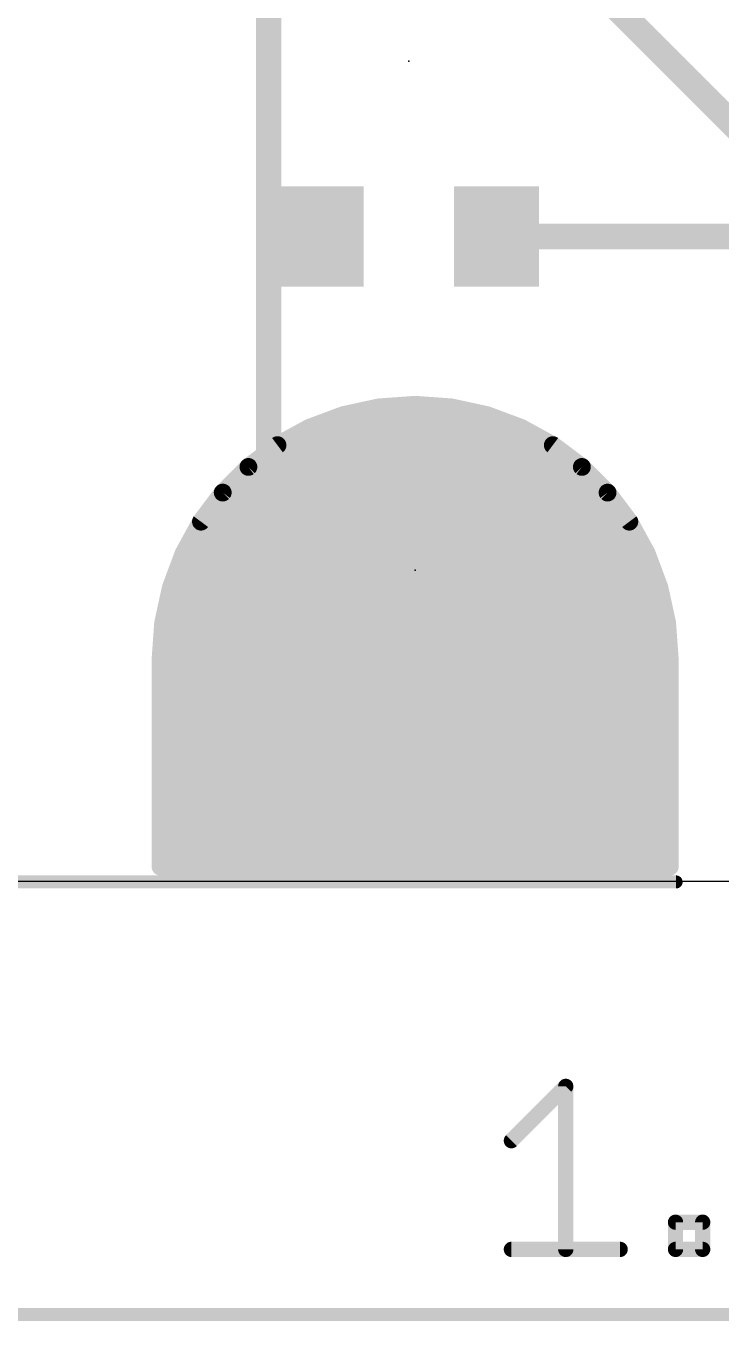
# Model space of a CAD drawing. Extents: x -30.9 to 32.9, y -36.3 to 40.7.
# Drawn here: x -7.12 to -0.19, y -34.35 to -21.43 of the extents above; entities that cross this region are included whole.
import ezdxf

# ---------------------------------------------------------------- set-up
doc = ezdxf.new("R2010")
doc.units = 0
for name, color, linetype in [('1', 12, 'CONTINUOUS'), ('16', 5, 'CONTINUOUS'), ('17', 110, 'CONTINUOUS'), ('20', 53, 'CONTINUOUS'), ('23', 40, 'CONTINUOUS'), ('47', 253, 'CONTINUOUS')]:
    doc.layers.add(name, color=color, linetype=linetype)

# ---------------------------------------------------------------- blocks, each defined once
blk = doc.blocks.new('RECT')
blk.add_solid([(-0.5, -0.5), (0.5, -0.5), (-0.5, 0.5), (0.5, 0.5)])
blk = doc.blocks.new('ROUNDP')
at = {"const_width": 0.5}
blk.add_lwpolyline([(0, -0.25, 1), (0, 0.25, 1), (0, -0.25)], format="xyb", dxfattribs=at)

msp = doc.modelspace()

# ---------------------------------------------------------------- linework, layer by layer
at = {"layer": '1'}
for points, const_width in [([(-2.427, -23.5305), (0.3915, -23.5305)], 0.254), ([(-3.6, -25.2354), (-3.9541, -25.3124)], 0.1778), ([(-3.6563, -25.2476), (-2.8207, -25.2476)], 0.1778), ([(-3.2385, -25.2095), (-3.6, -25.2354)], 0.1778), ([(-2.877, -25.2354), (-3.2385, -25.2095)], 0.1778), ([(-2.5229, -25.3124), (-2.877, -25.2354)], 0.1778), ([(-3.9541, -25.3124), (-4.2937, -25.439)], 0.1778), ([(-4.2571, -25.4254), (-2.2199, -25.4254)], 0.1778), ([(-2.1833, -25.439), (-2.5229, -25.3124)], 0.1778), ([(-4.2937, -25.439), (-4.6117, -25.6127)], 0.1778), ([(-1.8653, -25.6127), (-2.1833, -25.439)], 0.1778), ([(-4.6117, -25.6127), (-4.9018, -25.8299)], 0.1778), ([(-4.5943, -25.6032), (-1.8827, -25.6032)], 0.1778), ([(-1.5752, -25.8299), (-1.8653, -25.6127)], 0.1778), ([(-4.8365, -25.781), (-1.6405, -25.781)], 0.1778), ([(-4.9018, -25.8299), (-5.1581, -26.0862)], 0.1778), ([(-1.3189, -26.0862), (-1.5752, -25.8299)], 0.1778), ([(-5.0308, -25.9588), (-1.4463, -25.9588)], 0.1778), ([(-5.1581, -26.0862), (-5.3753, -26.3763)], 0.1778), ([(-5.1959, -26.1366), (-1.2811, -26.1366)], 0.1778), ([(-1.1017, -26.3763), (-1.3189, -26.0862)], 0.1778), ([(-5.329, -26.3144), (-1.148, -26.3144)], 0.1778), ([(-5.3753, -26.3763), (-5.549, -26.6943)], 0.1778), ([(-0.928, -26.6943), (-1.1017, -26.3763)], 0.1778), ([(-5.4386, -26.4922), (-1.0384, -26.4922)], 0.1778), ([(-5.549, -26.6943), (-5.6756, -27.0339)], 0.1778), ([(-5.5357, -26.67), (-0.9413, -26.67)], 0.1778), ([(-0.8014, -27.0339), (-0.928, -26.6943)], 0.1778), ([(-5.6062, -26.8478), (-0.8708, -26.8478)], 0.1778), ([(-5.6756, -27.0339), (-5.7526, -27.388)], 0.1778), ([(-5.6725, -27.0256), (-0.8045, -27.0256)], 0.1778), ([(-0.7244, -27.388), (-0.8014, -27.0339)], 0.1778), ([(-5.7125, -27.2034), (-0.7645, -27.2034)], 0.1778), ([(-5.7526, -27.388), (-5.7785, -27.7495)], 0.1778), ([(-5.7512, -27.3812), (-0.7258, -27.3812)], 0.1778), ([(-0.6985, -27.7495), (-0.7244, -27.388)], 0.1778), ([(-5.7649, -27.559), (-0.7121, -27.559)], 0.1778), ([(-5.7785, -27.7495), (-5.7785, -29.8195)], 0.1778), ([(-5.7776, -27.7368), (-0.6994, -27.7368)], 0.1778), ([(-0.6985, -29.8195), (-0.6985, -27.7495)], 0.1778), ([(-5.7785, -27.9146), (-0.6985, -27.9146)], 0.1778), ([(-5.7785, -28.0924), (-0.6985, -28.0924)], 0.1778), ([(-5.7785, -28.2702), (-0.6985, -28.2702)], 0.1778), ([(-5.7785, -28.448), (-0.6985, -28.448)], 0.1778), ([(-5.7785, -28.6258), (-0.6985, -28.6258)], 0.1778), ([(-5.7785, -28.8036), (-0.6985, -28.8036)], 0.1778), ([(-5.7785, -28.9814), (-0.6985, -28.9814)], 0.1778), ([(-5.7785, -29.1592), (-0.6985, -29.1592)], 0.1778), ([(-5.7785, -29.337), (-0.6985, -29.337)], 0.1778), ([(-5.7785, -29.5148), (-0.6985, -29.5148)], 0.1778), ([(-5.7785, -29.6926), (-0.6985, -29.6926)], 0.1778), ([(-5.7785, -29.8195), (-0.6985, -29.8195)], 0.1778)]:
    msp.add_lwpolyline(points, dxfattribs=dict(at, const_width=const_width))
for points, const_width in [([(-2.427, -23.467, 1), (-2.427, -23.594)], 0.127), ([(-3.6563, -25.2032, 1), (-3.6563, -25.2921)], 0.0889), ([(-3.6032, -25.191, 1), (-3.5968, -25.2797)], 0.0889), ([(-3.5905, -25.2788, 1), (-3.6094, -25.1919)], 0.0889), ([(-3.2353, -25.1652, 1), (-3.2417, -25.2538)], 0.0889), ([(-3.2353, -25.2538, 1), (-3.2417, -25.1652)], 0.0889), ([(-2.8676, -25.1919, 1), (-2.8865, -25.2788)], 0.0889), ([(-2.8802, -25.2797, 1), (-2.8738, -25.191)], 0.0889), ([(-2.8207, -25.2921, 1), (-2.8207, -25.2032)], 0.0889), ([(-4.2571, -25.3809, 1), (-4.2571, -25.4699)], 0.0889), ([(-3.9635, -25.269, 1), (-3.9447, -25.3558)], 0.0889), ([(-3.9386, -25.354, 1), (-3.9696, -25.2707)], 0.0889), ([(-2.5074, -25.2707, 1), (-2.5384, -25.354)], 0.0889), ([(-2.5323, -25.3558, 1), (-2.5135, -25.269)], 0.0889), ([(-2.2199, -25.4699, 1), (-2.2199, -25.3809)], 0.0889), ([(-4.3092, -25.3974, 1), (-4.2781, -25.4807)], 0.0889), ([(-4.2724, -25.478, 1), (-4.315, -25.4)], 0.0889), ([(-2.162, -25.4, 1), (-2.2046, -25.478)], 0.0889), ([(-2.1989, -25.4807, 1), (-2.1678, -25.3974)], 0.0889), ([(-4.633, -25.5737, 1), (-4.5904, -25.6517)], 0.0889), ([(-4.5943, -25.5587, 1), (-4.5943, -25.6477)], 0.0889), ([(-4.5851, -25.6483, 1), (-4.6384, -25.5771)], 0.0889), ([(-1.8386, -25.5771, 1), (-1.8919, -25.6483)], 0.0889), ([(-1.8866, -25.6517, 1), (-1.844, -25.5737)], 0.0889), ([(-1.8827, -25.6477, 1), (-1.8827, -25.5587)], 0.0889), ([(-4.8365, -25.7366, 1), (-4.8365, -25.8255)], 0.0889), ([(-1.6405, -25.8255, 1), (-1.6405, -25.7366)], 0.0889), ([(-4.9285, -25.7943, 1), (-4.8752, -25.8655)], 0.0889), ([(-4.8704, -25.8613, 1), (-4.9333, -25.7985)], 0.0889), ([(-1.5437, -25.7985, 1), (-1.6066, -25.8613)], 0.0889), ([(-1.6018, -25.8655, 1), (-1.5485, -25.7943)], 0.0889), ([(-5.0308, -25.9143, 1), (-5.0308, -26.0033)], 0.0889), ([(-1.4463, -26.0033, 1), (-1.4463, -25.9143)], 0.0889), ([(-5.1959, -26.0922, 1), (-5.1959, -26.1811)], 0.0889), ([(-5.1895, -26.0547, 1), (-5.1267, -26.1176)], 0.0889), ([(-5.1225, -26.1128, 1), (-5.1937, -26.0595)], 0.0889), ([(-1.2833, -26.0595, 1), (-1.3545, -26.1128)], 0.0889), ([(-1.3503, -26.1176, 1), (-1.2875, -26.0547)], 0.0889), ([(-1.2811, -26.1811, 1), (-1.2811, -26.0922)], 0.0889), ([(-5.329, -26.27, 1), (-5.329, -26.3589)], 0.0889), ([(-1.148, -26.3589, 1), (-1.148, -26.27)], 0.0889), ([(-5.4109, -26.3496, 1), (-5.3397, -26.4029)], 0.0889), ([(-5.3363, -26.3976, 1), (-5.4143, -26.355)], 0.0889), ([(-1.0627, -26.355, 1), (-1.1407, -26.3976)], 0.0889), ([(-1.1373, -26.4029, 1), (-1.0661, -26.3496)], 0.0889), ([(-5.4386, -26.4477, 1), (-5.4386, -26.5367)], 0.0889), ([(-1.0384, -26.5367, 1), (-1.0384, -26.4477)], 0.0889), ([(-5.588, -26.673, 1), (-5.51, -26.7156)], 0.0889), ([(-5.5073, -26.7099, 1), (-5.5906, -26.6788)], 0.0889), ([(-5.5357, -26.6256, 1), (-5.5357, -26.7145)], 0.0889), ([(-0.8864, -26.6788, 1), (-0.9697, -26.7099)], 0.0889), ([(-0.967, -26.7156, 1), (-0.889, -26.673)], 0.0889), ([(-0.9413, -26.7145, 1), (-0.9413, -26.6256)], 0.0889), ([(-5.6062, -26.8034, 1), (-5.6062, -26.8923)], 0.0889), ([(-0.8708, -26.8923, 1), (-0.8708, -26.8034)], 0.0889), ([(-5.7173, -27.0184, 1), (-5.634, -27.0494)], 0.0889), ([(-5.6322, -27.0433, 1), (-5.719, -27.0245)], 0.0889), ([(-5.6725, -26.9811, 1), (-5.6725, -27.0701)], 0.0889), ([(-0.758, -27.0245, 1), (-0.8448, -27.0433)], 0.0889), ([(-0.843, -27.0494, 1), (-0.7597, -27.0184)], 0.0889), ([(-0.8045, -27.0701, 1), (-0.8045, -26.9811)], 0.0889), ([(-5.7125, -27.159, 1), (-5.7125, -27.2479)], 0.0889), ([(-0.7645, -27.2479, 1), (-0.7645, -27.159)], 0.0889), ([(-5.7961, -27.3786, 1), (-5.7092, -27.3975)], 0.0889), ([(-5.7083, -27.3912, 1), (-5.797, -27.3848)], 0.0889), ([(-5.7512, -27.3367, 1), (-5.7512, -27.4257)], 0.0889), ([(-0.68, -27.3848, 1), (-0.7687, -27.3912)], 0.0889), ([(-0.7678, -27.3975, 1), (-0.6809, -27.3786)], 0.0889), ([(-0.7258, -27.4257, 1), (-0.7258, -27.3367)], 0.0889), ([(-5.7649, -27.5145, 1), (-5.7649, -27.6035)], 0.0889), ([(-0.7121, -27.6035, 1), (-0.7121, -27.5145)], 0.0889), ([(-5.734, -27.7495, 1), (-5.823, -27.7495)], 0.0889), ([(-5.7776, -27.6924, 1), (-5.7776, -27.7813)], 0.0889), ([(-0.6541, -27.7495, 1), (-0.7429, -27.7495)], 0.0889), ([(-0.6994, -27.7813, 1), (-0.6994, -27.6924)], 0.0889), ([(-5.8228, -27.7463, 1), (-5.7342, -27.7527)], 0.0889), ([(-0.7428, -27.7527, 1), (-0.6542, -27.7463)], 0.0889), ([(-5.7785, -27.8701, 1), (-5.7785, -27.9591)], 0.0889), ([(-0.6985, -27.9591, 1), (-0.6985, -27.8701)], 0.0889), ([(-5.7785, -28.048, 1), (-5.7785, -28.1369)], 0.0889), ([(-0.6985, -28.1369, 1), (-0.6985, -28.048)], 0.0889), ([(-5.7785, -28.2258, 1), (-5.7785, -28.3147)], 0.0889), ([(-0.6985, -28.3147, 1), (-0.6985, -28.2258)], 0.0889), ([(-5.7785, -28.4035, 1), (-5.7785, -28.4925)], 0.0889), ([(-0.6985, -28.4925, 1), (-0.6985, -28.4035)], 0.0889), ([(-5.7785, -28.5814, 1), (-5.7785, -28.6703)], 0.0889), ([(-0.6985, -28.6703, 1), (-0.6985, -28.5814)], 0.0889), ([(-5.7785, -28.7592, 1), (-5.7785, -28.8481)], 0.0889), ([(-0.6985, -28.8481, 1), (-0.6985, -28.7592)], 0.0889), ([(-5.7785, -28.9369, 1), (-5.7785, -29.0259)], 0.0889), ([(-0.6985, -29.0259, 1), (-0.6985, -28.9369)], 0.0889), ([(-5.7785, -29.1148, 1), (-5.7785, -29.2037)], 0.0889), ([(-0.6985, -29.2037, 1), (-0.6985, -29.1148)], 0.0889), ([(-5.7785, -29.2925, 1), (-5.7785, -29.3815)], 0.0889), ([(-0.6985, -29.3815, 1), (-0.6985, -29.2925)], 0.0889), ([(-5.7785, -29.4703, 1), (-5.7785, -29.5593)], 0.0889), ([(-0.6985, -29.5593, 1), (-0.6985, -29.4703)], 0.0889), ([(-5.7785, -29.6482, 1), (-5.7785, -29.7371)], 0.0889), ([(-5.7785, -29.7751, 1), (-5.7785, -29.864)], 0.0889), ([(-0.6985, -29.7371, 1), (-0.6985, -29.6482)], 0.0889), ([(-0.6985, -29.864, 1), (-0.6985, -29.7751)], 0.0889), ([(-5.823, -29.8195, 1), (-5.734, -29.8195)], 0.0889), ([(-0.7429, -29.8195, 1), (-0.6541, -29.8195)], 0.0889)]:
    msp.add_lwpolyline(points, format="xyb", dxfattribs=dict(at, const_width=const_width))
at = {"layer": '16'}
for points, const_width in [([(-6.858, -15.621), (3.4925, -25.9715)], 0.254), ([(-4.699, -20.0171), (-4.699, -25.7175)], 0.254), ([(-3.6, -25.2354), (-3.9541, -25.3124)], 0.1778), ([(-3.6563, -25.2476), (-2.8207, -25.2476)], 0.1778), ([(-3.2385, -25.2095), (-3.6, -25.2354)], 0.1778), ([(-2.877, -25.2354), (-3.2385, -25.2095)], 0.1778), ([(-2.5229, -25.3124), (-2.877, -25.2354)], 0.1778), ([(-3.9541, -25.3124), (-4.2937, -25.439)], 0.1778), ([(-4.2571, -25.4254), (-2.2199, -25.4254)], 0.1778), ([(-2.1833, -25.439), (-2.5229, -25.3124)], 0.1778), ([(-4.2937, -25.439), (-4.6117, -25.6127)], 0.1778), ([(-1.8653, -25.6127), (-2.1833, -25.439)], 0.1778), ([(-4.6117, -25.6127), (-4.9018, -25.8299)], 0.1778), ([(-4.699, -25.7175), (-3.2385, -27.178)], 0.254), ([(-4.5943, -25.6032), (-1.8827, -25.6032)], 0.1778), ([(-1.5752, -25.8299), (-1.8653, -25.6127)], 0.1778), ([(-4.8365, -25.781), (-1.6405, -25.781)], 0.1778), ([(-4.9018, -25.8299), (-5.1581, -26.0862)], 0.1778), ([(-1.3189, -26.0862), (-1.5752, -25.8299)], 0.1778), ([(-5.0308, -25.9588), (-1.4463, -25.9588)], 0.1778), ([(-5.1581, -26.0862), (-5.3753, -26.3763)], 0.1778), ([(-5.1959, -26.1366), (-1.2811, -26.1366)], 0.1778), ([(-1.1017, -26.3763), (-1.3189, -26.0862)], 0.1778), ([(-5.329, -26.3144), (-1.148, -26.3144)], 0.1778), ([(-5.3753, -26.3763), (-5.549, -26.6943)], 0.1778), ([(-0.928, -26.6943), (-1.1017, -26.3763)], 0.1778), ([(-5.4386, -26.4922), (-1.0384, -26.4922)], 0.1778), ([(-5.549, -26.6943), (-5.6756, -27.0339)], 0.1778), ([(-5.5357, -26.67), (-0.9413, -26.67)], 0.1778), ([(-0.8014, -27.0339), (-0.928, -26.6943)], 0.1778), ([(-5.6062, -26.8478), (-0.8708, -26.8478)], 0.1778), ([(-5.6756, -27.0339), (-5.7526, -27.388)], 0.1778), ([(-5.6725, -27.0256), (-0.8045, -27.0256)], 0.1778), ([(-0.7244, -27.388), (-0.8014, -27.0339)], 0.1778), ([(-5.7125, -27.2034), (-0.7645, -27.2034)], 0.1778), ([(-3.2385, -27.178), (-3.2385, -27.3685)], 0.254), ([(-5.7526, -27.388), (-5.7785, -27.7495)], 0.1778), ([(-5.7512, -27.3812), (-0.7258, -27.3812)], 0.1778), ([(-0.6985, -27.7495), (-0.7244, -27.388)], 0.1778), ([(-5.7649, -27.559), (-0.7121, -27.559)], 0.1778), ([(-5.7785, -27.7495), (-5.7785, -29.8195)], 0.1778), ([(-5.7776, -27.7368), (-0.6994, -27.7368)], 0.1778), ([(-0.6985, -29.8195), (-0.6985, -27.7495)], 0.1778), ([(-5.7785, -27.9146), (-0.6985, -27.9146)], 0.1778), ([(-5.7785, -28.0924), (-0.6985, -28.0924)], 0.1778), ([(-5.7785, -28.2702), (-0.6985, -28.2702)], 0.1778), ([(-5.7785, -28.448), (-0.6985, -28.448)], 0.1778), ([(-5.7785, -28.6258), (-0.6985, -28.6258)], 0.1778), ([(-5.7785, -28.8036), (-0.6985, -28.8036)], 0.1778), ([(-5.7785, -28.9814), (-0.6985, -28.9814)], 0.1778), ([(-5.7785, -29.1592), (-0.6985, -29.1592)], 0.1778), ([(-5.7785, -29.337), (-0.6985, -29.337)], 0.1778), ([(-5.7785, -29.5148), (-0.6985, -29.5148)], 0.1778), ([(-5.7785, -29.6926), (-0.6985, -29.6926)], 0.1778), ([(-5.7785, -29.8195), (-0.6985, -29.8195)], 0.1778)]:
    msp.add_lwpolyline(points, dxfattribs=dict(at, const_width=const_width))
for points, const_width in [([(-3.6563, -25.2032, 1), (-3.6563, -25.2921)], 0.0889), ([(-3.6032, -25.191, 1), (-3.5968, -25.2797)], 0.0889), ([(-3.5905, -25.2788, 1), (-3.6094, -25.1919)], 0.0889), ([(-3.2353, -25.1652, 1), (-3.2417, -25.2538)], 0.0889), ([(-3.2353, -25.2538, 1), (-3.2417, -25.1652)], 0.0889), ([(-2.8676, -25.1919, 1), (-2.8865, -25.2788)], 0.0889), ([(-2.8802, -25.2797, 1), (-2.8738, -25.191)], 0.0889), ([(-2.8207, -25.2921, 1), (-2.8207, -25.2032)], 0.0889), ([(-4.2571, -25.3809, 1), (-4.2571, -25.4699)], 0.0889), ([(-3.9635, -25.269, 1), (-3.9447, -25.3558)], 0.0889), ([(-3.9386, -25.354, 1), (-3.9696, -25.2707)], 0.0889), ([(-2.5074, -25.2707, 1), (-2.5384, -25.354)], 0.0889), ([(-2.5323, -25.3558, 1), (-2.5135, -25.269)], 0.0889), ([(-2.2199, -25.4699, 1), (-2.2199, -25.3809)], 0.0889), ([(-4.3092, -25.3974, 1), (-4.2781, -25.4807)], 0.0889), ([(-4.2724, -25.478, 1), (-4.315, -25.4)], 0.0889), ([(-2.162, -25.4, 1), (-2.2046, -25.478)], 0.0889), ([(-2.1989, -25.4807, 1), (-2.1678, -25.3974)], 0.0889), ([(-4.6541, -25.6726, 1), (-4.7439, -25.7624)], 0.127), ([(-4.633, -25.5737, 1), (-4.5904, -25.6517)], 0.0889), ([(-4.5943, -25.5587, 1), (-4.5943, -25.6477)], 0.0889), ([(-4.5851, -25.6483, 1), (-4.6384, -25.5771)], 0.0889), ([(-1.8386, -25.5771, 1), (-1.8919, -25.6483)], 0.0889), ([(-1.8866, -25.6517, 1), (-1.844, -25.5737)], 0.0889), ([(-1.8827, -25.6477, 1), (-1.8827, -25.5587)], 0.0889), ([(-4.8365, -25.7366, 1), (-4.8365, -25.8255)], 0.0889), ([(-4.7625, -25.7175, 1), (-4.6355, -25.7175)], 0.127), ([(-1.6405, -25.8255, 1), (-1.6405, -25.7366)], 0.0889), ([(-4.9285, -25.7943, 1), (-4.8752, -25.8655)], 0.0889), ([(-4.8704, -25.8613, 1), (-4.9333, -25.7985)], 0.0889), ([(-1.5437, -25.7985, 1), (-1.6066, -25.8613)], 0.0889), ([(-1.6018, -25.8655, 1), (-1.5485, -25.7943)], 0.0889), ([(-5.0308, -25.9143, 1), (-5.0308, -26.0033)], 0.0889), ([(-1.4463, -26.0033, 1), (-1.4463, -25.9143)], 0.0889), ([(-5.1959, -26.0922, 1), (-5.1959, -26.1811)], 0.0889), ([(-5.1895, -26.0547, 1), (-5.1267, -26.1176)], 0.0889), ([(-5.1225, -26.1128, 1), (-5.1937, -26.0595)], 0.0889), ([(-1.2833, -26.0595, 1), (-1.3545, -26.1128)], 0.0889), ([(-1.3503, -26.1176, 1), (-1.2875, -26.0547)], 0.0889), ([(-1.2811, -26.1811, 1), (-1.2811, -26.0922)], 0.0889), ([(-5.329, -26.27, 1), (-5.329, -26.3589)], 0.0889), ([(-1.148, -26.3589, 1), (-1.148, -26.27)], 0.0889), ([(-5.4109, -26.3496, 1), (-5.3397, -26.4029)], 0.0889), ([(-5.3363, -26.3976, 1), (-5.4143, -26.355)], 0.0889), ([(-1.0627, -26.355, 1), (-1.1407, -26.3976)], 0.0889), ([(-1.1373, -26.4029, 1), (-1.0661, -26.3496)], 0.0889), ([(-5.4386, -26.4477, 1), (-5.4386, -26.5367)], 0.0889), ([(-1.0384, -26.5367, 1), (-1.0384, -26.4477)], 0.0889), ([(-5.588, -26.673, 1), (-5.51, -26.7156)], 0.0889), ([(-5.5073, -26.7099, 1), (-5.5906, -26.6788)], 0.0889), ([(-5.5357, -26.6256, 1), (-5.5357, -26.7145)], 0.0889), ([(-0.8864, -26.6788, 1), (-0.9697, -26.7099)], 0.0889), ([(-0.967, -26.7156, 1), (-0.889, -26.673)], 0.0889), ([(-0.9413, -26.7145, 1), (-0.9413, -26.6256)], 0.0889), ([(-5.6062, -26.8034, 1), (-5.6062, -26.8923)], 0.0889), ([(-0.8708, -26.8923, 1), (-0.8708, -26.8034)], 0.0889), ([(-5.7173, -27.0184, 1), (-5.634, -27.0494)], 0.0889), ([(-5.6322, -27.0433, 1), (-5.719, -27.0245)], 0.0889), ([(-5.6725, -26.9811, 1), (-5.6725, -27.0701)], 0.0889), ([(-0.758, -27.0245, 1), (-0.8448, -27.0433)], 0.0889), ([(-0.843, -27.0494, 1), (-0.7597, -27.0184)], 0.0889), ([(-0.8045, -27.0701, 1), (-0.8045, -26.9811)], 0.0889), ([(-5.7125, -27.159, 1), (-5.7125, -27.2479)], 0.0889), ([(-3.175, -27.178, 1), (-3.302, -27.178)], 0.127), ([(-3.2834, -27.2229, 1), (-3.1936, -27.1331)], 0.127), ([(-0.7645, -27.2479, 1), (-0.7645, -27.159)], 0.0889), ([(-5.7961, -27.3786, 1), (-5.7092, -27.3975)], 0.0889), ([(-5.7083, -27.3912, 1), (-5.797, -27.3848)], 0.0889), ([(-5.7512, -27.3367, 1), (-5.7512, -27.4257)], 0.0889), ([(-3.302, -27.3685, 1), (-3.175, -27.3685)], 0.127), ([(-0.68, -27.3848, 1), (-0.7687, -27.3912)], 0.0889), ([(-0.7678, -27.3975, 1), (-0.6809, -27.3786)], 0.0889), ([(-0.7258, -27.4257, 1), (-0.7258, -27.3367)], 0.0889), ([(-5.7649, -27.5145, 1), (-5.7649, -27.6035)], 0.0889), ([(-0.7121, -27.6035, 1), (-0.7121, -27.5145)], 0.0889), ([(-5.734, -27.7495, 1), (-5.823, -27.7495)], 0.0889), ([(-5.7776, -27.6924, 1), (-5.7776, -27.7813)], 0.0889), ([(-0.6541, -27.7495, 1), (-0.7429, -27.7495)], 0.0889), ([(-0.6994, -27.7813, 1), (-0.6994, -27.6924)], 0.0889), ([(-5.8228, -27.7463, 1), (-5.7342, -27.7527)], 0.0889), ([(-0.7428, -27.7527, 1), (-0.6542, -27.7463)], 0.0889), ([(-5.7785, -27.8701, 1), (-5.7785, -27.9591)], 0.0889), ([(-0.6985, -27.9591, 1), (-0.6985, -27.8701)], 0.0889), ([(-5.7785, -28.048, 1), (-5.7785, -28.1369)], 0.0889), ([(-0.6985, -28.1369, 1), (-0.6985, -28.048)], 0.0889), ([(-5.7785, -28.2258, 1), (-5.7785, -28.3147)], 0.0889), ([(-0.6985, -28.3147, 1), (-0.6985, -28.2258)], 0.0889), ([(-5.7785, -28.4035, 1), (-5.7785, -28.4925)], 0.0889), ([(-0.6985, -28.4925, 1), (-0.6985, -28.4035)], 0.0889), ([(-5.7785, -28.5814, 1), (-5.7785, -28.6703)], 0.0889), ([(-0.6985, -28.6703, 1), (-0.6985, -28.5814)], 0.0889), ([(-5.7785, -28.7592, 1), (-5.7785, -28.8481)], 0.0889), ([(-0.6985, -28.8481, 1), (-0.6985, -28.7592)], 0.0889), ([(-5.7785, -28.9369, 1), (-5.7785, -29.0259)], 0.0889), ([(-0.6985, -29.0259, 1), (-0.6985, -28.9369)], 0.0889), ([(-5.7785, -29.1148, 1), (-5.7785, -29.2037)], 0.0889), ([(-0.6985, -29.2037, 1), (-0.6985, -29.1148)], 0.0889), ([(-5.7785, -29.2925, 1), (-5.7785, -29.3815)], 0.0889), ([(-0.6985, -29.3815, 1), (-0.6985, -29.2925)], 0.0889), ([(-5.7785, -29.4703, 1), (-5.7785, -29.5593)], 0.0889), ([(-0.6985, -29.5593, 1), (-0.6985, -29.4703)], 0.0889), ([(-5.7785, -29.6482, 1), (-5.7785, -29.7371)], 0.0889), ([(-5.7785, -29.7751, 1), (-5.7785, -29.864)], 0.0889), ([(-0.6985, -29.7371, 1), (-0.6985, -29.6482)], 0.0889), ([(-0.6985, -29.864, 1), (-0.6985, -29.7751)], 0.0889), ([(-5.823, -29.8195, 1), (-5.734, -29.8195)], 0.0889), ([(-0.7429, -29.8195, 1), (-0.6541, -29.8195)], 0.0889)]:
    msp.add_lwpolyline(points, format="xyb", dxfattribs=dict(at, const_width=const_width))
at = {"layer": '20'}
msp.add_line((7.5513, -29.9689), (-7.6887, -29.9689), dxfattribs=at)
at = {"layer": '23'}
for p in [(-3.302, -21.7805), (-3.2385, -26.8605)]:
    msp.add_point(p, dxfattribs=at)
at = {"layer": '47'}
for points, const_width in [([(-0.635, -29.972), (-30.525, -29.972)], 0.13), ([(-2.2782, -32.5546), (-1.7359, -32.0123)], 0.1524), ([(-1.7359, -32.0123), (-1.7359, -33.6393)], 0.1524), ([(-0.641, -33.6393), (-0.641, -33.3681)], 0.1524), ([(-0.641, -33.3681), (-0.3699, -33.3681)], 0.1524), ([(-0.3699, -33.3681), (-0.3699, -33.6393)], 0.1524), ([(-2.2782, -33.6393), (-1.1935, -33.6393)], 0.1524), ([(-0.3699, -33.6393), (-0.641, -33.6393)], 0.1524), ([(-12.635, -34.29), (12.889, -34.29)], 0.13)]:
    msp.add_lwpolyline(points, dxfattribs=dict(at, const_width=const_width))
for points, const_width in [([(-0.635, -30.0045, 1), (-0.635, -29.9395)], 0.065), ([(-1.6978, -32.0123, 1), (-1.774, -32.0123)], 0.0762), ([(-1.7089, -32.0393, 1), (-1.7628, -31.9854)], 0.0762), ([(-2.3051, -32.5277, 1), (-2.2512, -32.5816)], 0.0762), ([(-0.6029, -33.3681, 1), (-0.6791, -33.3681)], 0.0762), ([(-0.641, -33.33, 1), (-0.641, -33.4062)], 0.0762), ([(-0.3318, -33.3681, 1), (-0.408, -33.3681)], 0.0762), ([(-0.3699, -33.4062, 1), (-0.3699, -33.33)], 0.0762), ([(-2.2782, -33.6012, 1), (-2.2782, -33.6774)], 0.0762), ([(-1.774, -33.6393, 1), (-1.6978, -33.6393)], 0.0762), ([(-1.1935, -33.6774, 1), (-1.1935, -33.6012)], 0.0762), ([(-0.641, -33.6012, 1), (-0.641, -33.6774)], 0.0762), ([(-0.6791, -33.6393, 1), (-0.6029, -33.6393)], 0.0762), ([(-0.408, -33.6393, 1), (-0.3318, -33.6393)], 0.0762), ([(-0.3699, -33.6774, 1), (-0.3699, -33.6012)], 0.0762)]:
    msp.add_lwpolyline(points, format="xyb", dxfattribs=dict(at, const_width=const_width))

# ---------------------------------------------------------------- block references
at = {"layer": '1', "xscale": 0.85}
for p in [(-4.177, -23.5305), (-2.427, -23.5305)]:
    msp.add_blockref('RECT', p, dxfattribs=at)
at = {"layer": '17', "xscale": 4.216, "yscale": 4.216, "rotation": 180}
msp.add_blockref('ROUNDP', (-3.2385, -27.3685), dxfattribs=at)
msp.add_blockref('ROUNDP', (-3.2385, -27.3685), dxfattribs=at)

doc.saveas('drawing.dxf')
